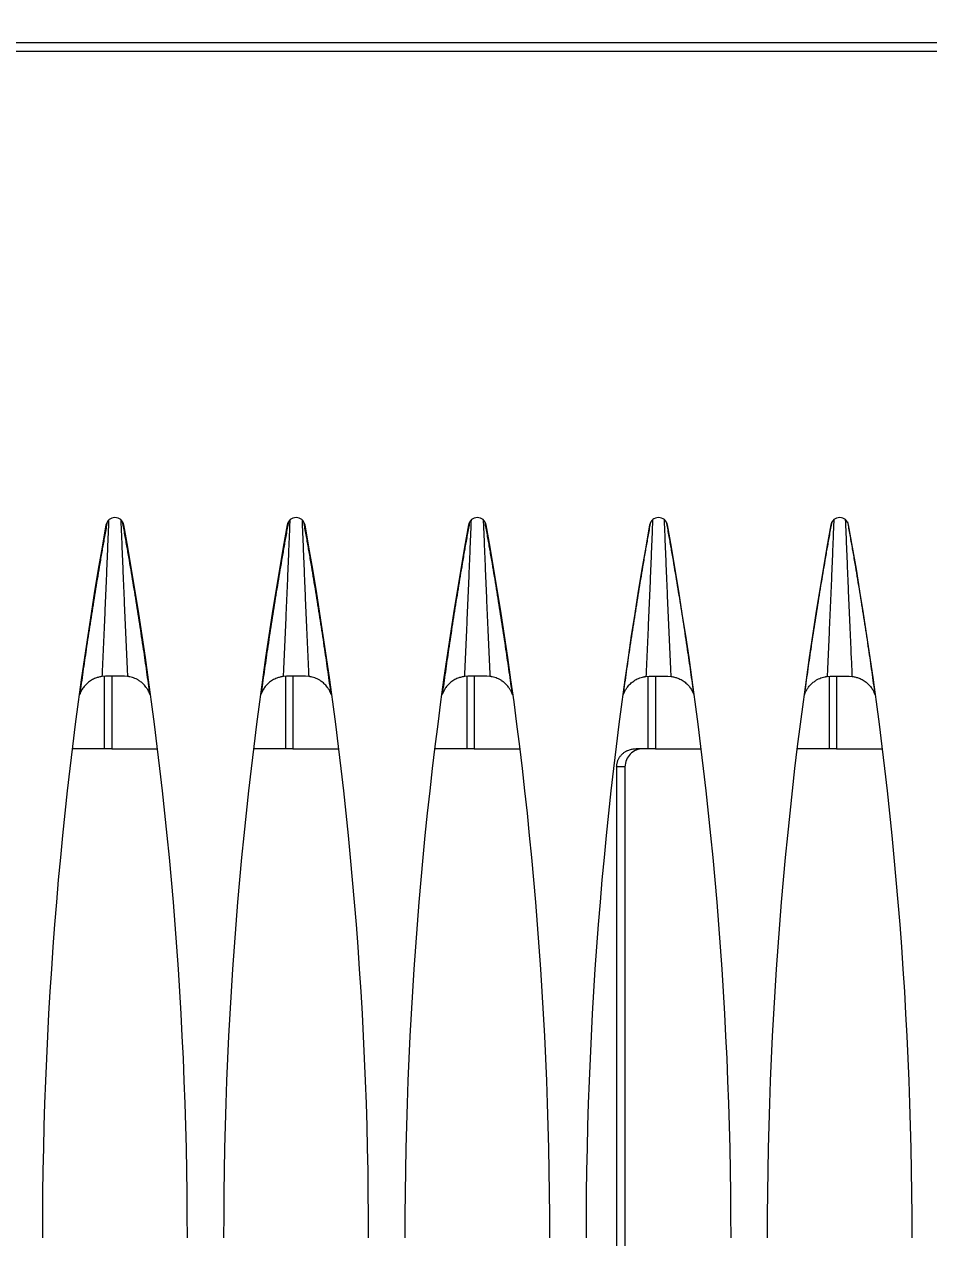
# Model space of a CAD drawing. Header units: metres. Extents: x -101133.8 to -101066.7, y -24899.3 to -24824.7.
# Drawn here: x -101108.3333 to -101108.2834, y -24833.4505 to -24833.3835 of the extents above; entities that cross this region are included whole.
import ezdxf

# ---------------------------------------------------------------- set-up
doc = ezdxf.new("R2010")
doc.units = ezdxf.units.M
doc.header["$LTSCALE"] = 0.2
doc.header["$PDSIZE"] = -5
for name, color, linetype in [('CMT-COTATION DIVERS', 1, 'Continuous'), ('CMT-CVC-MATERIEL', 30, 'Continuous'), ('CMT-PLB-EV-SOUS DALLAGE', 1, 'Continuous')]:
    doc.layers.add(name, color=color, linetype=linetype)
doc.styles.add('Arial', font='arial.ttf')
doc.styles.get("Standard").update_dxf_attribs({"font": 'arial.ttf'})
doc.dimstyles.get("Standard").update_dxf_attribs({"dimtxt": 0.18, "dimasz": 0.18, "dimexe": 0.18, "dimexo": 0.0625, "dimgap": 0.09, "dimtad": 0, "dimtih": 1, "dimtoh": 1, "dimdec": 4, "dimzin": 0, "dimdsep": 46, "dimtxsty": 'Standard', "dimcen": 0.09, "dimadec": 0, "dimazin": 0, "dimtfac": 1, "dimtdec": 4, "dimtofl": 0, "dimtmove": 0, "dimatfit": 3, "dimfxl": 1, "dimtolj": 1, "dimtzin": 0, "dimarcsym": 0})

# ---------------------------------------------------------------- blocks, each defined once
blk = doc.blocks.new('Cassette 600x600')
at = {"linetype": 'Continuous', "lineweight": 13}
for p, q in [((-20483.73, 72.805), (-20483.73, 443.205)), ((-20483.23, 443.205), (-20483.23, 72.805)), ((-20449.23, 274.73), (-20449.23, 274.764)), ((-20444.73, 272.832), (-20444.73, 275.361)), ((-20455.73, 273.702), (-20455.73, 273.736)), ((-20448.73, 273.527), (-20448.72, 273.7)), ((-20448.73, 272.832), (-20444.73, 272.832)), ((-20444.73, 272.832), (-20444.73, 272.421)), ((-20455.73, 272.274), (-20455.73, 272.308)), ((-20448.72, 272.31), (-20448.73, 272.483)), ((-20448.726, 272.421), (-20444.73, 272.421)), ((-20444.73, 272.421), (-20444.73, 270.649)), ((-20449.23, 271.246), (-20449.23, 271.28)), ((-20444.73, 262.832), (-20444.73, 265.361)), ((-20449.23, 264.73), (-20449.23, 264.764)), ((-20455.73, 263.702), (-20455.73, 263.736)), ((-20448.73, 263.527), (-20448.72, 263.7)), ((-20448.73, 262.832), (-20444.73, 262.832)), ((-20444.73, 262.832), (-20444.73, 262.421)), ((-20455.73, 262.274), (-20455.73, 262.308)), ((-20448.72, 262.31), (-20448.73, 262.483)), ((-20448.726, 262.421), (-20444.73, 262.421)), ((-20444.73, 262.421), (-20444.73, 261.768)), ((-20449.23, 261.246), (-20449.23, 261.28)), ((-20443.73, 261.155), (-20443.73, 260.695)), ((-20443.73, 261.155), (-20340.23, 261.155)), ((-20443.73, 260.695), (-20340.23, 260.695)), ((-20444.73, 252.832), (-20444.73, 255.361)), ((-20449.23, 254.73), (-20449.23, 254.764)), ((-20455.73, 253.702), (-20455.73, 253.736)), ((-20448.72, 253.7), (-20448.73, 253.527)), ((-20448.73, 252.832), (-20444.73, 252.832)), ((-20444.73, 252.832), (-20444.73, 252.421)), ((-20455.73, 252.274), (-20455.73, 252.308)), ((-20448.73, 252.483), (-20448.72, 252.31)), ((-20448.726, 252.421), (-20444.73, 252.421)), ((-20444.73, 252.421), (-20444.73, 250.649)), ((-20449.23, 251.246), (-20449.23, 251.28)), ((-20444.73, 242.832), (-20444.73, 245.361)), ((-20449.23, 244.73), (-20449.23, 244.764)), ((-20455.73, 243.702), (-20455.73, 243.736)), ((-20448.72, 243.7), (-20448.73, 243.527)), ((-20448.73, 242.832), (-20444.73, 242.832)), ((-20444.73, 242.832), (-20444.73, 242.421)), ((-20455.73, 242.274), (-20455.73, 242.308)), ((-20448.73, 242.483), (-20448.72, 242.31)), ((-20448.726, 242.421), (-20444.73, 242.421)), ((-20444.73, 242.421), (-20444.73, 240.649)), ((-20449.23, 241.246), (-20449.23, 241.28)), ((-20444.73, 232.832), (-20444.73, 235.361)), ((-20449.23, 234.73), (-20449.23, 234.764)), ((-20455.73, 233.702), (-20455.73, 233.736)), ((-20448.72, 233.7), (-20448.73, 233.527)), ((-20448.73, 232.832), (-20444.73, 232.832)), ((-20444.73, 232.832), (-20444.73, 232.421)), ((-20455.73, 232.274), (-20455.73, 232.308)), ((-20448.73, 232.483), (-20448.72, 232.31)), ((-20448.726, 232.421), (-20444.73, 232.421)), ((-20444.73, 232.421), (-20444.73, 230.649)), ((-20449.23, 231.246), (-20449.23, 231.28))]:
    blk.add_line(p, q, dxfattribs=at)
for centre, radius, start, end in [((-20417.73, 54.505), 222.5, 90, 100.18749), ((-20456.995, 273.005), 0.5, 100.18749, 259.81251), ((-20417.73, 491.505), 222.5, 259.81251, 270), ((-20417.73, 44.505), 222.5, 90, 100.18749), ((-20456.995, 263.005), 0.5, 100.18749, 259.81251), ((-20417.73, 481.505), 222.5, 259.81251, 270), ((-20417.73, 34.505), 222.5, 90, 100.18749), ((-20456.995, 253.005), 0.5, 100.18749, 259.81251), ((-20417.73, 471.505), 222.5, 259.81251, 270), ((-20417.73, 24.505), 222.5, 90, 100.18749), ((-20456.995, 243.005), 0.5, 100.18749, 259.81251), ((-20417.73, 461.505), 222.5, 259.81251, 270), ((-20417.73, 14.505), 222.5, 90, 100.18749), ((-20456.995, 233.005), 0.5, 100.18749, 259.81251), ((-20417.73, 451.505), 222.5, 259.81251, 270)]:
    blk.add_arc(centre, radius, start, end, dxfattribs=at)
blk.add_ellipse((-20443.73, 262.159), major_axis=(0, 1.004), ratio=0.996195, start_param=1.570796, end_param=3.141593, dxfattribs=at)
for points, knots in [([(-20457.255, 273.432), (-20457.136, 273.453), (-20457.018, 273.475), (-20456.9, 273.496), (-20456.782, 273.517), (-20456.664, 273.538), (-20456.544, 273.559), (-20456.424, 273.581), (-20456.3, 273.602), (-20456.188, 273.622), (-20456.077, 273.642), (-20455.977, 273.66), (-20455.833, 273.685), (-20455.644, 273.718), (-20455.378, 273.764), (-20455.133, 273.806), (-20454.889, 273.848), (-20454.664, 273.886), (-20454.434, 273.924), (-20454.204, 273.963), (-20453.968, 274.002), (-20453.734, 274.04), (-20453.5, 274.079), (-20453.267, 274.117), (-20453.034, 274.154), (-20452.8, 274.192), (-20452.567, 274.229), (-20452.333, 274.266), (-20452.099, 274.303), (-20451.865, 274.34), (-20451.632, 274.376), (-20451.399, 274.412), (-20451.168, 274.447), (-20450.931, 274.483), (-20450.694, 274.519), (-20450.451, 274.555), (-20450.229, 274.588), (-20450.008, 274.621), (-20449.808, 274.65), (-20449.602, 274.679), (-20449.396, 274.709), (-20449.185, 274.739), (-20448.975, 274.769), (-20448.764, 274.799), (-20448.556, 274.828), (-20448.347, 274.857), (-20448.138, 274.887), (-20447.929, 274.916), (-20447.719, 274.945)], [0, 0, 0, 0, 1, 1, 1, 2, 2, 2, 3, 3, 3, 4, 4, 4, 5, 5, 5, 6, 6, 6, 7, 7, 7, 8, 8, 8, 9, 9, 9, 10, 10, 10, 11, 11, 11, 12, 12, 12, 13, 13, 13, 14, 14, 14, 15, 15, 15, 16, 16, 16, 16]), ([(-20448.72, 273.7), (-20448.714, 273.731), (-20448.708, 273.762), (-20448.702, 273.793), (-20448.696, 273.824), (-20448.689, 273.855), (-20448.682, 273.886), (-20448.675, 273.918), (-20448.666, 273.949), (-20448.658, 273.979), (-20448.649, 274.009), (-20448.641, 274.037), (-20448.628, 274.071), (-20448.615, 274.106), (-20448.597, 274.148), (-20448.578, 274.187), (-20448.559, 274.227), (-20448.538, 274.265), (-20448.516, 274.302), (-20448.493, 274.338), (-20448.469, 274.375), (-20448.441, 274.413), (-20448.413, 274.45), (-20448.381, 274.49), (-20448.354, 274.52), (-20448.327, 274.551), (-20448.306, 274.574), (-20448.282, 274.598), (-20448.257, 274.622), (-20448.23, 274.648), (-20448.202, 274.671), (-20448.175, 274.695), (-20448.147, 274.717), (-20448.116, 274.74), (-20448.084, 274.762), (-20448.049, 274.785), (-20448.021, 274.802), (-20447.993, 274.819), (-20447.972, 274.829), (-20447.949, 274.841), (-20447.926, 274.853), (-20447.9, 274.866), (-20447.874, 274.878), (-20447.849, 274.889), (-20447.823, 274.901), (-20447.797, 274.912), (-20447.772, 274.923), (-20447.745, 274.934), (-20447.719, 274.945)], [0, 0, 0, 0, 1, 1, 1, 2, 2, 2, 3, 3, 3, 4, 4, 4, 5, 5, 5, 6, 6, 6, 7, 7, 7, 8, 8, 8, 9, 9, 9, 10, 10, 10, 11, 11, 11, 12, 12, 12, 13, 13, 13, 14, 14, 14, 15, 15, 15, 16, 16, 16, 16]), ([(-20448.72, 273.7), (-20449.081, 273.684), (-20449.442, 273.668), (-20449.803, 273.651), (-20450.164, 273.635), (-20450.525, 273.619), (-20450.885, 273.603), (-20451.246, 273.587), (-20451.607, 273.571), (-20451.968, 273.556), (-20452.329, 273.54), (-20452.69, 273.524), (-20453.05, 273.509), (-20453.411, 273.494), (-20453.771, 273.479), (-20454.132, 273.464), (-20454.492, 273.449), (-20454.852, 273.434), (-20455.212, 273.419), (-20455.573, 273.404), (-20455.933, 273.39), (-20456.293, 273.375), (-20456.653, 273.36), (-20457.014, 273.346), (-20457.374, 273.331)], [0, 0, 0, 0, 1, 1, 1, 2, 2, 2, 3, 3, 3, 4, 4, 4, 5, 5, 5, 6, 6, 6, 7, 7, 7, 8, 8, 8, 8]), ([(-20448.73, 272.483), (-20448.73, 272.503), (-20448.73, 272.524), (-20448.73, 272.544), (-20448.73, 272.565), (-20448.73, 272.585), (-20448.73, 272.606), (-20448.73, 272.627), (-20448.73, 272.648), (-20448.73, 272.669), (-20448.73, 272.69), (-20448.73, 272.711), (-20448.73, 272.733), (-20448.73, 272.755), (-20448.73, 272.777), (-20448.73, 272.799), (-20448.73, 272.822), (-20448.73, 272.844), (-20448.73, 272.867), (-20448.73, 272.89), (-20448.73, 272.912), (-20448.73, 272.935), (-20448.73, 272.958), (-20448.73, 272.981), (-20448.73, 273.004), (-20448.73, 273.028), (-20448.73, 273.051), (-20448.73, 273.074), (-20448.73, 273.097), (-20448.73, 273.119), (-20448.73, 273.142), (-20448.73, 273.165), (-20448.73, 273.188), (-20448.73, 273.21), (-20448.73, 273.232), (-20448.73, 273.254), (-20448.73, 273.276), (-20448.73, 273.298), (-20448.73, 273.319), (-20448.73, 273.341), (-20448.73, 273.362), (-20448.73, 273.383), (-20448.73, 273.404), (-20448.73, 273.425), (-20448.73, 273.445), (-20448.73, 273.466), (-20448.73, 273.486), (-20448.73, 273.507), (-20448.73, 273.527)], [0, 0, 0, 0, 1, 1, 1, 2, 2, 2, 3, 3, 3, 4, 4, 4, 5, 5, 5, 6, 6, 6, 7, 7, 7, 8, 8, 8, 9, 9, 9, 10, 10, 10, 11, 11, 11, 12, 12, 12, 13, 13, 13, 14, 14, 14, 15, 15, 15, 16, 16, 16, 16]), ([(-20457.374, 272.679), (-20457.014, 272.664), (-20456.653, 272.65), (-20456.293, 272.635), (-20455.933, 272.621), (-20455.573, 272.606), (-20455.212, 272.591), (-20454.852, 272.576), (-20454.492, 272.562), (-20454.132, 272.547), (-20453.771, 272.532), (-20453.411, 272.517), (-20453.05, 272.501), (-20452.69, 272.486), (-20452.329, 272.47), (-20451.968, 272.454), (-20451.607, 272.439), (-20451.246, 272.423), (-20450.885, 272.407), (-20450.525, 272.391), (-20450.164, 272.375), (-20449.803, 272.359), (-20449.442, 272.343), (-20449.081, 272.327), (-20448.72, 272.31)], [0, 0, 0, 0, 1, 1, 1, 2, 2, 2, 3, 3, 3, 4, 4, 4, 5, 5, 5, 6, 6, 6, 7, 7, 7, 8, 8, 8, 8]), ([(-20447.719, 271.065), (-20447.929, 271.094), (-20448.138, 271.124), (-20448.347, 271.153), (-20448.556, 271.182), (-20448.764, 271.212), (-20448.975, 271.241), (-20449.185, 271.271), (-20449.396, 271.301), (-20449.602, 271.331), (-20449.808, 271.361), (-20450.008, 271.39), (-20450.229, 271.422), (-20450.451, 271.455), (-20450.694, 271.491), (-20450.931, 271.527), (-20451.168, 271.563), (-20451.399, 271.598), (-20451.632, 271.634), (-20451.865, 271.67), (-20452.099, 271.707), (-20452.333, 271.744), (-20452.567, 271.781), (-20452.8, 271.818), (-20453.034, 271.856), (-20453.267, 271.894), (-20453.5, 271.931), (-20453.734, 271.97), (-20453.968, 272.008), (-20454.204, 272.048), (-20454.434, 272.086), (-20454.664, 272.125), (-20454.888, 272.163), (-20455.133, 272.204), (-20455.378, 272.246), (-20455.644, 272.292), (-20455.833, 272.325), (-20455.977, 272.351), (-20456.077, 272.368), (-20456.188, 272.388), (-20456.3, 272.408), (-20456.424, 272.43), (-20456.544, 272.451), (-20456.664, 272.473), (-20456.782, 272.493), (-20456.9, 272.515), (-20457.018, 272.536), (-20457.136, 272.557), (-20457.255, 272.578)], [0, 0, 0, 0, 1, 1, 1, 2, 2, 2, 3, 3, 3, 4, 4, 4, 5, 5, 5, 6, 6, 6, 7, 7, 7, 8, 8, 8, 9, 9, 9, 10, 10, 10, 11, 11, 11, 12, 12, 12, 13, 13, 13, 14, 14, 14, 15, 15, 15, 16, 16, 16, 16]), ([(-20447.719, 271.065), (-20447.727, 271.068), (-20447.735, 271.071), (-20447.743, 271.074), (-20447.751, 271.077), (-20447.759, 271.08), (-20447.767, 271.083), (-20447.775, 271.086), (-20447.783, 271.089), (-20447.79, 271.092), (-20447.798, 271.095), (-20447.805, 271.097), (-20447.814, 271.101), (-20447.836, 271.111), (-20447.871, 271.126), (-20447.901, 271.141), (-20447.932, 271.156), (-20447.958, 271.17), (-20447.984, 271.186), (-20448.011, 271.202), (-20448.039, 271.219), (-20448.063, 271.235), (-20448.088, 271.251), (-20448.109, 271.266), (-20448.137, 271.288), (-20448.166, 271.311), (-20448.202, 271.34), (-20448.233, 271.368), (-20448.265, 271.397), (-20448.293, 271.424), (-20448.32, 271.453), (-20448.348, 271.483), (-20448.375, 271.514), (-20448.398, 271.543), (-20448.422, 271.571), (-20448.442, 271.598), (-20448.467, 271.635), (-20448.493, 271.672), (-20448.523, 271.72), (-20448.548, 271.767), (-20448.574, 271.813), (-20448.595, 271.857), (-20448.614, 271.902), (-20448.633, 271.946), (-20448.649, 271.99), (-20448.664, 272.039), (-20448.678, 272.088), (-20448.691, 272.142), (-20448.698, 272.178), (-20448.701, 272.19), (-20448.703, 272.2), (-20448.705, 272.211), (-20448.706, 272.221), (-20448.708, 272.233), (-20448.71, 272.244), (-20448.712, 272.255), (-20448.713, 272.266), (-20448.715, 272.277), (-20448.717, 272.288), (-20448.718, 272.299), (-20448.72, 272.31)], [0, 0, 0, 0, 1, 1, 1, 2, 2, 2, 3, 3, 3, 4, 4, 4, 5, 5, 5, 6, 6, 6, 7, 7, 7, 8, 8, 8, 9, 9, 9, 10, 10, 10, 11, 11, 11, 12, 12, 12, 13, 13, 13, 14, 14, 14, 15, 15, 15, 16, 16, 16, 17, 17, 17, 18, 18, 18, 19, 19, 19, 20, 20, 20, 20]), ([(-20457.255, 263.432), (-20457.136, 263.453), (-20457.018, 263.475), (-20456.9, 263.496), (-20456.782, 263.517), (-20456.664, 263.538), (-20456.544, 263.559), (-20456.424, 263.581), (-20456.3, 263.602), (-20456.188, 263.622), (-20456.077, 263.642), (-20455.977, 263.66), (-20455.833, 263.685), (-20455.644, 263.718), (-20455.378, 263.764), (-20455.133, 263.806), (-20454.889, 263.848), (-20454.664, 263.886), (-20454.434, 263.924), (-20454.204, 263.963), (-20453.968, 264.002), (-20453.734, 264.04), (-20453.5, 264.079), (-20453.267, 264.117), (-20453.034, 264.154), (-20452.8, 264.192), (-20452.567, 264.229), (-20452.333, 264.266), (-20452.099, 264.303), (-20451.865, 264.34), (-20451.632, 264.376), (-20451.399, 264.412), (-20451.168, 264.447), (-20450.931, 264.483), (-20450.694, 264.519), (-20450.451, 264.555), (-20450.229, 264.588), (-20450.008, 264.621), (-20449.808, 264.65), (-20449.602, 264.679), (-20449.396, 264.709), (-20449.185, 264.739), (-20448.975, 264.769), (-20448.764, 264.799), (-20448.556, 264.828), (-20448.347, 264.857), (-20448.138, 264.887), (-20447.929, 264.916), (-20447.719, 264.945)], [0, 0, 0, 0, 1, 1, 1, 2, 2, 2, 3, 3, 3, 4, 4, 4, 5, 5, 5, 6, 6, 6, 7, 7, 7, 8, 8, 8, 9, 9, 9, 10, 10, 10, 11, 11, 11, 12, 12, 12, 13, 13, 13, 14, 14, 14, 15, 15, 15, 16, 16, 16, 16]), ([(-20448.72, 263.7), (-20448.714, 263.731), (-20448.708, 263.762), (-20448.702, 263.793), (-20448.696, 263.824), (-20448.689, 263.855), (-20448.682, 263.886), (-20448.675, 263.918), (-20448.666, 263.949), (-20448.658, 263.979), (-20448.649, 264.009), (-20448.641, 264.037), (-20448.628, 264.071), (-20448.615, 264.106), (-20448.597, 264.148), (-20448.578, 264.187), (-20448.559, 264.227), (-20448.538, 264.265), (-20448.516, 264.302), (-20448.493, 264.338), (-20448.469, 264.375), (-20448.441, 264.413), (-20448.413, 264.45), (-20448.381, 264.49), (-20448.354, 264.52), (-20448.327, 264.551), (-20448.306, 264.574), (-20448.282, 264.598), (-20448.257, 264.622), (-20448.23, 264.648), (-20448.202, 264.671), (-20448.175, 264.695), (-20448.147, 264.717), (-20448.116, 264.74), (-20448.084, 264.762), (-20448.049, 264.785), (-20448.021, 264.802), (-20447.993, 264.819), (-20447.972, 264.829), (-20447.949, 264.841), (-20447.926, 264.853), (-20447.9, 264.866), (-20447.874, 264.878), (-20447.849, 264.889), (-20447.823, 264.901), (-20447.797, 264.912), (-20447.772, 264.923), (-20447.745, 264.934), (-20447.719, 264.945)], [0, 0, 0, 0, 1, 1, 1, 2, 2, 2, 3, 3, 3, 4, 4, 4, 5, 5, 5, 6, 6, 6, 7, 7, 7, 8, 8, 8, 9, 9, 9, 10, 10, 10, 11, 11, 11, 12, 12, 12, 13, 13, 13, 14, 14, 14, 15, 15, 15, 16, 16, 16, 16]), ([(-20448.72, 263.7), (-20449.081, 263.684), (-20449.442, 263.668), (-20449.803, 263.651), (-20450.164, 263.635), (-20450.525, 263.619), (-20450.885, 263.603), (-20451.246, 263.587), (-20451.607, 263.571), (-20451.968, 263.556), (-20452.329, 263.54), (-20452.69, 263.524), (-20453.05, 263.509), (-20453.411, 263.494), (-20453.771, 263.479), (-20454.132, 263.464), (-20454.492, 263.449), (-20454.852, 263.434), (-20455.212, 263.419), (-20455.573, 263.404), (-20455.933, 263.39), (-20456.293, 263.375), (-20456.653, 263.36), (-20457.014, 263.346), (-20457.374, 263.331)], [0, 0, 0, 0, 1, 1, 1, 2, 2, 2, 3, 3, 3, 4, 4, 4, 5, 5, 5, 6, 6, 6, 7, 7, 7, 8, 8, 8, 8]), ([(-20448.73, 262.483), (-20448.73, 262.503), (-20448.73, 262.524), (-20448.73, 262.544), (-20448.73, 262.565), (-20448.73, 262.585), (-20448.73, 262.606), (-20448.73, 262.627), (-20448.73, 262.648), (-20448.73, 262.669), (-20448.73, 262.69), (-20448.73, 262.711), (-20448.73, 262.733), (-20448.73, 262.755), (-20448.73, 262.777), (-20448.73, 262.799), (-20448.73, 262.822), (-20448.73, 262.844), (-20448.73, 262.867), (-20448.73, 262.89), (-20448.73, 262.912), (-20448.73, 262.935), (-20448.73, 262.958), (-20448.73, 262.981), (-20448.73, 263.004), (-20448.73, 263.028), (-20448.73, 263.051), (-20448.73, 263.074), (-20448.73, 263.097), (-20448.73, 263.119), (-20448.73, 263.142), (-20448.73, 263.165), (-20448.73, 263.188), (-20448.73, 263.21), (-20448.73, 263.232), (-20448.73, 263.254), (-20448.73, 263.276), (-20448.73, 263.298), (-20448.73, 263.319), (-20448.73, 263.341), (-20448.73, 263.362), (-20448.73, 263.383), (-20448.73, 263.404), (-20448.73, 263.425), (-20448.73, 263.445), (-20448.73, 263.466), (-20448.73, 263.486), (-20448.73, 263.507), (-20448.73, 263.527)], [0, 0, 0, 0, 1, 1, 1, 2, 2, 2, 3, 3, 3, 4, 4, 4, 5, 5, 5, 6, 6, 6, 7, 7, 7, 8, 8, 8, 9, 9, 9, 10, 10, 10, 11, 11, 11, 12, 12, 12, 13, 13, 13, 14, 14, 14, 15, 15, 15, 16, 16, 16, 16]), ([(-20457.374, 262.679), (-20457.014, 262.664), (-20456.653, 262.65), (-20456.293, 262.635), (-20455.933, 262.621), (-20455.573, 262.606), (-20455.212, 262.591), (-20454.852, 262.576), (-20454.492, 262.562), (-20454.132, 262.547), (-20453.771, 262.532), (-20453.411, 262.517), (-20453.05, 262.501), (-20452.69, 262.486), (-20452.329, 262.47), (-20451.968, 262.454), (-20451.607, 262.439), (-20451.246, 262.423), (-20450.885, 262.407), (-20450.525, 262.391), (-20450.164, 262.375), (-20449.803, 262.359), (-20449.442, 262.343), (-20449.081, 262.327), (-20448.72, 262.31)], [0, 0, 0, 0, 1, 1, 1, 2, 2, 2, 3, 3, 3, 4, 4, 4, 5, 5, 5, 6, 6, 6, 7, 7, 7, 8, 8, 8, 8]), ([(-20447.719, 261.065), (-20447.929, 261.094), (-20448.138, 261.124), (-20448.347, 261.153), (-20448.556, 261.182), (-20448.764, 261.212), (-20448.975, 261.241), (-20449.185, 261.271), (-20449.396, 261.301), (-20449.602, 261.331), (-20449.808, 261.361), (-20450.008, 261.39), (-20450.229, 261.422), (-20450.451, 261.455), (-20450.694, 261.491), (-20450.931, 261.527), (-20451.168, 261.563), (-20451.399, 261.598), (-20451.632, 261.634), (-20451.865, 261.67), (-20452.099, 261.707), (-20452.333, 261.744), (-20452.567, 261.781), (-20452.8, 261.818), (-20453.034, 261.856), (-20453.267, 261.894), (-20453.5, 261.931), (-20453.734, 261.97), (-20453.968, 262.008), (-20454.204, 262.048), (-20454.434, 262.086), (-20454.664, 262.125), (-20454.888, 262.163), (-20455.133, 262.204), (-20455.378, 262.246), (-20455.644, 262.292), (-20455.833, 262.325), (-20455.977, 262.351), (-20456.077, 262.368), (-20456.188, 262.388), (-20456.3, 262.408), (-20456.424, 262.43), (-20456.544, 262.451), (-20456.664, 262.473), (-20456.782, 262.493), (-20456.9, 262.515), (-20457.018, 262.536), (-20457.136, 262.557), (-20457.255, 262.578)], [0, 0, 0, 0, 1, 1, 1, 2, 2, 2, 3, 3, 3, 4, 4, 4, 5, 5, 5, 6, 6, 6, 7, 7, 7, 8, 8, 8, 9, 9, 9, 10, 10, 10, 11, 11, 11, 12, 12, 12, 13, 13, 13, 14, 14, 14, 15, 15, 15, 16, 16, 16, 16]), ([(-20447.719, 261.065), (-20447.727, 261.068), (-20447.735, 261.071), (-20447.743, 261.074), (-20447.751, 261.077), (-20447.759, 261.08), (-20447.767, 261.083), (-20447.775, 261.086), (-20447.783, 261.089), (-20447.79, 261.092), (-20447.798, 261.095), (-20447.805, 261.097), (-20447.814, 261.101), (-20447.836, 261.111), (-20447.871, 261.126), (-20447.901, 261.141), (-20447.932, 261.156), (-20447.958, 261.17), (-20447.984, 261.186), (-20448.011, 261.202), (-20448.039, 261.219), (-20448.063, 261.235), (-20448.088, 261.251), (-20448.109, 261.266), (-20448.137, 261.288), (-20448.166, 261.311), (-20448.202, 261.34), (-20448.233, 261.368), (-20448.265, 261.397), (-20448.293, 261.424), (-20448.32, 261.453), (-20448.348, 261.483), (-20448.375, 261.514), (-20448.398, 261.543), (-20448.422, 261.571), (-20448.442, 261.598), (-20448.467, 261.635), (-20448.493, 261.672), (-20448.523, 261.72), (-20448.548, 261.767), (-20448.574, 261.813), (-20448.595, 261.857), (-20448.614, 261.902), (-20448.633, 261.946), (-20448.649, 261.99), (-20448.664, 262.039), (-20448.678, 262.088), (-20448.691, 262.142), (-20448.698, 262.178), (-20448.701, 262.19), (-20448.703, 262.2), (-20448.705, 262.211), (-20448.706, 262.221), (-20448.708, 262.233), (-20448.71, 262.244), (-20448.712, 262.255), (-20448.713, 262.266), (-20448.715, 262.277), (-20448.717, 262.288), (-20448.718, 262.299), (-20448.72, 262.31)], [0, 0, 0, 0, 1, 1, 1, 2, 2, 2, 3, 3, 3, 4, 4, 4, 5, 5, 5, 6, 6, 6, 7, 7, 7, 8, 8, 8, 9, 9, 9, 10, 10, 10, 11, 11, 11, 12, 12, 12, 13, 13, 13, 14, 14, 14, 15, 15, 15, 16, 16, 16, 17, 17, 17, 18, 18, 18, 19, 19, 19, 20, 20, 20, 20]), ([(-20443.73, 260.695), (-20443.755, 260.698), (-20443.78, 260.7), (-20443.805, 260.703), (-20443.83, 260.705), (-20443.855, 260.708), (-20443.88, 260.712), (-20443.905, 260.715), (-20443.929, 260.719), (-20443.953, 260.724), (-20443.978, 260.729), (-20444.002, 260.735), (-20444.025, 260.742), (-20444.049, 260.749), (-20444.072, 260.757), (-20444.095, 260.767), (-20444.118, 260.776), (-20444.14, 260.786), (-20444.162, 260.797), (-20444.184, 260.808), (-20444.206, 260.82), (-20444.226, 260.833), (-20444.247, 260.846), (-20444.267, 260.859), (-20444.287, 260.873), (-20444.307, 260.887), (-20444.327, 260.902), (-20444.345, 260.918), (-20444.364, 260.933), (-20444.382, 260.949), (-20444.399, 260.966), (-20444.417, 260.982), (-20444.433, 260.999), (-20444.449, 261.016), (-20444.465, 261.033), (-20444.479, 261.05), (-20444.494, 261.069), (-20444.509, 261.088), (-20444.524, 261.108), (-20444.538, 261.129), (-20444.552, 261.149), (-20444.565, 261.169), (-20444.577, 261.19), (-20444.589, 261.211), (-20444.601, 261.233), (-20444.611, 261.252), (-20444.621, 261.272), (-20444.629, 261.289), (-20444.64, 261.315), (-20444.651, 261.342), (-20444.665, 261.378), (-20444.676, 261.411), (-20444.686, 261.444), (-20444.694, 261.475), (-20444.701, 261.505), (-20444.708, 261.535), (-20444.714, 261.565), (-20444.718, 261.597), (-20444.723, 261.629), (-20444.726, 261.663), (-20444.727, 261.685), (-20444.728, 261.693), (-20444.728, 261.699), (-20444.728, 261.706), (-20444.728, 261.713), (-20444.729, 261.72), (-20444.729, 261.727), (-20444.729, 261.734), (-20444.729, 261.741), (-20444.729, 261.747), (-20444.73, 261.754), (-20444.73, 261.761), (-20444.73, 261.768)], [0, 0, 0, 0, 1, 1, 1, 2, 2, 2, 3, 3, 3, 4, 4, 4, 5, 5, 5, 6, 6, 6, 7, 7, 7, 8, 8, 8, 9, 9, 9, 10, 10, 10, 11, 11, 11, 12, 12, 12, 13, 13, 13, 14, 14, 14, 15, 15, 15, 16, 16, 16, 17, 17, 17, 18, 18, 18, 19, 19, 19, 20, 20, 20, 21, 21, 21, 22, 22, 22, 23, 23, 23, 24, 24, 24, 24]), ([(-20447.719, 254.945), (-20447.929, 254.916), (-20448.138, 254.887), (-20448.347, 254.857), (-20448.556, 254.828), (-20448.764, 254.799), (-20448.975, 254.769), (-20449.185, 254.739), (-20449.396, 254.709), (-20449.602, 254.679), (-20449.808, 254.65), (-20450.008, 254.621), (-20450.229, 254.588), (-20450.451, 254.555), (-20450.694, 254.519), (-20450.931, 254.483), (-20451.168, 254.447), (-20451.399, 254.412), (-20451.632, 254.376), (-20451.865, 254.34), (-20452.099, 254.303), (-20452.333, 254.266), (-20452.567, 254.229), (-20452.8, 254.192), (-20453.034, 254.154), (-20453.267, 254.117), (-20453.5, 254.079), (-20453.734, 254.04), (-20453.968, 254.002), (-20454.204, 253.963), (-20454.434, 253.924), (-20454.664, 253.886), (-20454.888, 253.848), (-20455.133, 253.806), (-20455.378, 253.764), (-20455.644, 253.718), (-20455.833, 253.685), (-20455.977, 253.66), (-20456.077, 253.642), (-20456.188, 253.622), (-20456.3, 253.602), (-20456.424, 253.581), (-20456.544, 253.559), (-20456.664, 253.538), (-20456.782, 253.517), (-20456.9, 253.496), (-20457.018, 253.475), (-20457.136, 253.453), (-20457.255, 253.432)], [0, 0, 0, 0, 1, 1, 1, 2, 2, 2, 3, 3, 3, 4, 4, 4, 5, 5, 5, 6, 6, 6, 7, 7, 7, 8, 8, 8, 9, 9, 9, 10, 10, 10, 11, 11, 11, 12, 12, 12, 13, 13, 13, 14, 14, 14, 15, 15, 15, 16, 16, 16, 16]), ([(-20447.719, 254.945), (-20447.727, 254.942), (-20447.735, 254.939), (-20447.743, 254.936), (-20447.751, 254.934), (-20447.759, 254.931), (-20447.767, 254.928), (-20447.775, 254.925), (-20447.783, 254.921), (-20447.79, 254.918), (-20447.798, 254.916), (-20447.805, 254.913), (-20447.814, 254.909), (-20447.836, 254.9), (-20447.871, 254.884), (-20447.901, 254.869), (-20447.932, 254.854), (-20447.958, 254.84), (-20447.984, 254.824), (-20448.011, 254.808), (-20448.039, 254.791), (-20448.063, 254.775), (-20448.088, 254.759), (-20448.109, 254.744), (-20448.137, 254.722), (-20448.166, 254.7), (-20448.202, 254.67), (-20448.233, 254.642), (-20448.265, 254.614), (-20448.293, 254.586), (-20448.32, 254.557), (-20448.348, 254.528), (-20448.375, 254.497), (-20448.398, 254.468), (-20448.422, 254.439), (-20448.442, 254.412), (-20448.467, 254.375), (-20448.493, 254.338), (-20448.523, 254.29), (-20448.548, 254.244), (-20448.574, 254.197), (-20448.595, 254.153), (-20448.614, 254.109), (-20448.633, 254.064), (-20448.649, 254.02), (-20448.664, 253.971), (-20448.678, 253.922), (-20448.691, 253.868), (-20448.698, 253.833), (-20448.701, 253.82), (-20448.703, 253.81), (-20448.705, 253.799), (-20448.706, 253.789), (-20448.708, 253.777), (-20448.71, 253.766), (-20448.712, 253.755), (-20448.713, 253.744), (-20448.715, 253.733), (-20448.717, 253.722), (-20448.718, 253.711), (-20448.72, 253.7)], [0, 0, 0, 0, 1, 1, 1, 2, 2, 2, 3, 3, 3, 4, 4, 4, 5, 5, 5, 6, 6, 6, 7, 7, 7, 8, 8, 8, 9, 9, 9, 10, 10, 10, 11, 11, 11, 12, 12, 12, 13, 13, 13, 14, 14, 14, 15, 15, 15, 16, 16, 16, 17, 17, 17, 18, 18, 18, 19, 19, 19, 20, 20, 20, 20]), ([(-20457.374, 253.331), (-20457.014, 253.346), (-20456.653, 253.36), (-20456.293, 253.375), (-20455.933, 253.39), (-20455.573, 253.404), (-20455.212, 253.419), (-20454.852, 253.434), (-20454.492, 253.449), (-20454.132, 253.464), (-20453.771, 253.479), (-20453.411, 253.494), (-20453.05, 253.509), (-20452.69, 253.524), (-20452.329, 253.54), (-20451.968, 253.556), (-20451.607, 253.571), (-20451.246, 253.587), (-20450.885, 253.603), (-20450.525, 253.619), (-20450.164, 253.635), (-20449.803, 253.651), (-20449.442, 253.668), (-20449.081, 253.684), (-20448.72, 253.7)], [0, 0, 0, 0, 1, 1, 1, 2, 2, 2, 3, 3, 3, 4, 4, 4, 5, 5, 5, 6, 6, 6, 7, 7, 7, 8, 8, 8, 8]), ([(-20448.73, 253.527), (-20448.73, 253.507), (-20448.73, 253.487), (-20448.73, 253.466), (-20448.73, 253.446), (-20448.73, 253.425), (-20448.73, 253.404), (-20448.73, 253.383), (-20448.73, 253.363), (-20448.73, 253.341), (-20448.73, 253.32), (-20448.73, 253.299), (-20448.73, 253.277), (-20448.73, 253.255), (-20448.73, 253.233), (-20448.73, 253.211), (-20448.73, 253.189), (-20448.73, 253.166), (-20448.73, 253.143), (-20448.73, 253.121), (-20448.73, 253.098), (-20448.73, 253.075), (-20448.73, 253.052), (-20448.73, 253.029), (-20448.73, 253.006), (-20448.73, 252.983), (-20448.73, 252.96), (-20448.73, 252.937), (-20448.73, 252.914), (-20448.73, 252.891), (-20448.73, 252.868), (-20448.73, 252.845), (-20448.73, 252.823), (-20448.73, 252.8), (-20448.73, 252.778), (-20448.73, 252.756), (-20448.73, 252.734), (-20448.73, 252.712), (-20448.73, 252.691), (-20448.73, 252.67), (-20448.73, 252.648), (-20448.73, 252.627), (-20448.73, 252.607), (-20448.73, 252.586), (-20448.73, 252.565), (-20448.73, 252.544), (-20448.73, 252.524), (-20448.73, 252.503), (-20448.73, 252.483)], [0, 0, 0, 0, 1, 1, 1, 2, 2, 2, 3, 3, 3, 4, 4, 4, 5, 5, 5, 6, 6, 6, 7, 7, 7, 8, 8, 8, 9, 9, 9, 10, 10, 10, 11, 11, 11, 12, 12, 12, 13, 13, 13, 14, 14, 14, 15, 15, 15, 16, 16, 16, 16]), ([(-20448.72, 252.31), (-20449.081, 252.327), (-20449.442, 252.343), (-20449.803, 252.359), (-20450.164, 252.375), (-20450.525, 252.391), (-20450.885, 252.407), (-20451.246, 252.423), (-20451.607, 252.439), (-20451.968, 252.454), (-20452.329, 252.47), (-20452.69, 252.486), (-20453.05, 252.501), (-20453.411, 252.516), (-20453.771, 252.532), (-20454.132, 252.547), (-20454.492, 252.562), (-20454.852, 252.577), (-20455.212, 252.591), (-20455.573, 252.606), (-20455.933, 252.621), (-20456.293, 252.635), (-20456.653, 252.65), (-20457.014, 252.664), (-20457.374, 252.679)], [0, 0, 0, 0, 1, 1, 1, 2, 2, 2, 3, 3, 3, 4, 4, 4, 5, 5, 5, 6, 6, 6, 7, 7, 7, 8, 8, 8, 8]), ([(-20457.255, 252.578), (-20457.136, 252.557), (-20457.018, 252.536), (-20456.9, 252.515), (-20456.782, 252.493), (-20456.664, 252.473), (-20456.544, 252.451), (-20456.424, 252.43), (-20456.3, 252.408), (-20456.188, 252.388), (-20456.077, 252.368), (-20455.977, 252.351), (-20455.833, 252.325), (-20455.644, 252.292), (-20455.378, 252.246), (-20455.133, 252.204), (-20454.889, 252.163), (-20454.664, 252.125), (-20454.434, 252.086), (-20454.204, 252.048), (-20453.968, 252.008), (-20453.734, 251.97), (-20453.5, 251.931), (-20453.267, 251.894), (-20453.034, 251.856), (-20452.8, 251.818), (-20452.567, 251.781), (-20452.333, 251.744), (-20452.099, 251.707), (-20451.865, 251.67), (-20451.632, 251.634), (-20451.399, 251.598), (-20451.168, 251.563), (-20450.931, 251.527), (-20450.694, 251.491), (-20450.451, 251.455), (-20450.229, 251.422), (-20450.008, 251.39), (-20449.808, 251.361), (-20449.602, 251.331), (-20449.396, 251.301), (-20449.185, 251.271), (-20448.975, 251.241), (-20448.764, 251.212), (-20448.556, 251.182), (-20448.347, 251.153), (-20448.138, 251.124), (-20447.929, 251.094), (-20447.719, 251.065)], [0, 0, 0, 0, 1, 1, 1, 2, 2, 2, 3, 3, 3, 4, 4, 4, 5, 5, 5, 6, 6, 6, 7, 7, 7, 8, 8, 8, 9, 9, 9, 10, 10, 10, 11, 11, 11, 12, 12, 12, 13, 13, 13, 14, 14, 14, 15, 15, 15, 16, 16, 16, 16]), ([(-20448.72, 252.31), (-20448.714, 252.279), (-20448.708, 252.248), (-20448.702, 252.217), (-20448.696, 252.186), (-20448.689, 252.155), (-20448.682, 252.124), (-20448.675, 252.093), (-20448.666, 252.061), (-20448.658, 252.031), (-20448.649, 252.001), (-20448.641, 251.974), (-20448.628, 251.939), (-20448.615, 251.904), (-20448.597, 251.862), (-20448.578, 251.823), (-20448.559, 251.783), (-20448.538, 251.746), (-20448.516, 251.709), (-20448.493, 251.672), (-20448.469, 251.635), (-20448.441, 251.598), (-20448.413, 251.56), (-20448.381, 251.521), (-20448.354, 251.49), (-20448.327, 251.459), (-20448.306, 251.437), (-20448.282, 251.412), (-20448.257, 251.388), (-20448.23, 251.363), (-20448.202, 251.339), (-20448.175, 251.315), (-20448.147, 251.293), (-20448.116, 251.27), (-20448.084, 251.248), (-20448.049, 251.225), (-20448.021, 251.208), (-20447.993, 251.192), (-20447.972, 251.181), (-20447.949, 251.169), (-20447.926, 251.157), (-20447.9, 251.145), (-20447.874, 251.133), (-20447.849, 251.121), (-20447.823, 251.11), (-20447.797, 251.098), (-20447.772, 251.087), (-20447.745, 251.076), (-20447.719, 251.065)], [0, 0, 0, 0, 1, 1, 1, 2, 2, 2, 3, 3, 3, 4, 4, 4, 5, 5, 5, 6, 6, 6, 7, 7, 7, 8, 8, 8, 9, 9, 9, 10, 10, 10, 11, 11, 11, 12, 12, 12, 13, 13, 13, 14, 14, 14, 15, 15, 15, 16, 16, 16, 16]), ([(-20447.719, 244.945), (-20447.929, 244.916), (-20448.138, 244.887), (-20448.347, 244.857), (-20448.556, 244.828), (-20448.764, 244.799), (-20448.975, 244.769), (-20449.185, 244.739), (-20449.396, 244.709), (-20449.602, 244.679), (-20449.808, 244.65), (-20450.008, 244.621), (-20450.229, 244.588), (-20450.451, 244.555), (-20450.694, 244.519), (-20450.931, 244.483), (-20451.168, 244.447), (-20451.399, 244.412), (-20451.632, 244.376), (-20451.865, 244.34), (-20452.099, 244.303), (-20452.333, 244.266), (-20452.567, 244.229), (-20452.8, 244.192), (-20453.034, 244.154), (-20453.267, 244.117), (-20453.5, 244.079), (-20453.734, 244.04), (-20453.968, 244.002), (-20454.204, 243.963), (-20454.434, 243.924), (-20454.664, 243.886), (-20454.888, 243.848), (-20455.133, 243.806), (-20455.378, 243.764), (-20455.644, 243.718), (-20455.833, 243.685), (-20455.977, 243.66), (-20456.077, 243.642), (-20456.188, 243.622), (-20456.3, 243.602), (-20456.424, 243.581), (-20456.544, 243.559), (-20456.664, 243.538), (-20456.782, 243.517), (-20456.9, 243.496), (-20457.018, 243.475), (-20457.136, 243.453), (-20457.255, 243.432)], [0, 0, 0, 0, 1, 1, 1, 2, 2, 2, 3, 3, 3, 4, 4, 4, 5, 5, 5, 6, 6, 6, 7, 7, 7, 8, 8, 8, 9, 9, 9, 10, 10, 10, 11, 11, 11, 12, 12, 12, 13, 13, 13, 14, 14, 14, 15, 15, 15, 16, 16, 16, 16]), ([(-20447.719, 244.945), (-20447.727, 244.942), (-20447.735, 244.939), (-20447.743, 244.936), (-20447.751, 244.934), (-20447.759, 244.931), (-20447.767, 244.928), (-20447.775, 244.925), (-20447.783, 244.921), (-20447.79, 244.918), (-20447.798, 244.916), (-20447.805, 244.913), (-20447.814, 244.909), (-20447.836, 244.9), (-20447.871, 244.884), (-20447.901, 244.869), (-20447.932, 244.854), (-20447.958, 244.84), (-20447.984, 244.824), (-20448.011, 244.808), (-20448.039, 244.791), (-20448.063, 244.775), (-20448.088, 244.759), (-20448.109, 244.744), (-20448.137, 244.722), (-20448.166, 244.7), (-20448.202, 244.67), (-20448.233, 244.642), (-20448.265, 244.614), (-20448.293, 244.586), (-20448.32, 244.557), (-20448.348, 244.528), (-20448.375, 244.497), (-20448.398, 244.468), (-20448.422, 244.439), (-20448.442, 244.412), (-20448.467, 244.375), (-20448.493, 244.338), (-20448.523, 244.29), (-20448.548, 244.244), (-20448.574, 244.197), (-20448.595, 244.153), (-20448.614, 244.109), (-20448.633, 244.064), (-20448.649, 244.02), (-20448.664, 243.971), (-20448.678, 243.922), (-20448.691, 243.868), (-20448.698, 243.833), (-20448.701, 243.82), (-20448.703, 243.81), (-20448.705, 243.799), (-20448.706, 243.789), (-20448.708, 243.777), (-20448.71, 243.766), (-20448.712, 243.755), (-20448.713, 243.744), (-20448.715, 243.733), (-20448.717, 243.722), (-20448.718, 243.711), (-20448.72, 243.7)], [0, 0, 0, 0, 1, 1, 1, 2, 2, 2, 3, 3, 3, 4, 4, 4, 5, 5, 5, 6, 6, 6, 7, 7, 7, 8, 8, 8, 9, 9, 9, 10, 10, 10, 11, 11, 11, 12, 12, 12, 13, 13, 13, 14, 14, 14, 15, 15, 15, 16, 16, 16, 17, 17, 17, 18, 18, 18, 19, 19, 19, 20, 20, 20, 20]), ([(-20457.374, 243.331), (-20457.014, 243.346), (-20456.653, 243.36), (-20456.293, 243.375), (-20455.933, 243.39), (-20455.573, 243.404), (-20455.212, 243.419), (-20454.852, 243.434), (-20454.492, 243.449), (-20454.132, 243.464), (-20453.771, 243.479), (-20453.411, 243.494), (-20453.05, 243.509), (-20452.69, 243.524), (-20452.329, 243.54), (-20451.968, 243.556), (-20451.607, 243.571), (-20451.246, 243.587), (-20450.885, 243.603), (-20450.525, 243.619), (-20450.164, 243.635), (-20449.803, 243.651), (-20449.442, 243.668), (-20449.081, 243.684), (-20448.72, 243.7)], [0, 0, 0, 0, 1, 1, 1, 2, 2, 2, 3, 3, 3, 4, 4, 4, 5, 5, 5, 6, 6, 6, 7, 7, 7, 8, 8, 8, 8]), ([(-20448.73, 243.527), (-20448.73, 243.507), (-20448.73, 243.487), (-20448.73, 243.466), (-20448.73, 243.446), (-20448.73, 243.425), (-20448.73, 243.404), (-20448.73, 243.383), (-20448.73, 243.363), (-20448.73, 243.341), (-20448.73, 243.32), (-20448.73, 243.299), (-20448.73, 243.277), (-20448.73, 243.255), (-20448.73, 243.233), (-20448.73, 243.211), (-20448.73, 243.189), (-20448.73, 243.166), (-20448.73, 243.143), (-20448.73, 243.121), (-20448.73, 243.098), (-20448.73, 243.075), (-20448.73, 243.052), (-20448.73, 243.029), (-20448.73, 243.006), (-20448.73, 242.983), (-20448.73, 242.96), (-20448.73, 242.937), (-20448.73, 242.914), (-20448.73, 242.891), (-20448.73, 242.868), (-20448.73, 242.845), (-20448.73, 242.823), (-20448.73, 242.8), (-20448.73, 242.778), (-20448.73, 242.756), (-20448.73, 242.734), (-20448.73, 242.712), (-20448.73, 242.691), (-20448.73, 242.67), (-20448.73, 242.648), (-20448.73, 242.627), (-20448.73, 242.607), (-20448.73, 242.586), (-20448.73, 242.565), (-20448.73, 242.544), (-20448.73, 242.524), (-20448.73, 242.503), (-20448.73, 242.483)], [0, 0, 0, 0, 1, 1, 1, 2, 2, 2, 3, 3, 3, 4, 4, 4, 5, 5, 5, 6, 6, 6, 7, 7, 7, 8, 8, 8, 9, 9, 9, 10, 10, 10, 11, 11, 11, 12, 12, 12, 13, 13, 13, 14, 14, 14, 15, 15, 15, 16, 16, 16, 16]), ([(-20448.72, 242.31), (-20449.081, 242.327), (-20449.442, 242.343), (-20449.803, 242.359), (-20450.164, 242.375), (-20450.525, 242.391), (-20450.885, 242.407), (-20451.246, 242.423), (-20451.607, 242.439), (-20451.968, 242.454), (-20452.329, 242.47), (-20452.69, 242.486), (-20453.05, 242.501), (-20453.411, 242.516), (-20453.771, 242.532), (-20454.132, 242.547), (-20454.492, 242.562), (-20454.852, 242.577), (-20455.212, 242.591), (-20455.573, 242.606), (-20455.933, 242.621), (-20456.293, 242.635), (-20456.653, 242.65), (-20457.014, 242.664), (-20457.374, 242.679)], [0, 0, 0, 0, 1, 1, 1, 2, 2, 2, 3, 3, 3, 4, 4, 4, 5, 5, 5, 6, 6, 6, 7, 7, 7, 8, 8, 8, 8]), ([(-20457.255, 242.578), (-20457.136, 242.557), (-20457.018, 242.536), (-20456.9, 242.515), (-20456.782, 242.493), (-20456.664, 242.473), (-20456.544, 242.451), (-20456.424, 242.43), (-20456.3, 242.408), (-20456.188, 242.388), (-20456.077, 242.368), (-20455.977, 242.351), (-20455.833, 242.325), (-20455.644, 242.292), (-20455.378, 242.246), (-20455.133, 242.204), (-20454.889, 242.163), (-20454.664, 242.125), (-20454.434, 242.086), (-20454.204, 242.048), (-20453.968, 242.008), (-20453.734, 241.97), (-20453.5, 241.931), (-20453.267, 241.894), (-20453.034, 241.856), (-20452.8, 241.818), (-20452.567, 241.781), (-20452.333, 241.744), (-20452.099, 241.707), (-20451.865, 241.67), (-20451.632, 241.634), (-20451.399, 241.598), (-20451.168, 241.563), (-20450.931, 241.527), (-20450.694, 241.491), (-20450.451, 241.455), (-20450.229, 241.422), (-20450.008, 241.39), (-20449.808, 241.361), (-20449.602, 241.331), (-20449.396, 241.301), (-20449.185, 241.271), (-20448.975, 241.241), (-20448.764, 241.212), (-20448.556, 241.182), (-20448.347, 241.153), (-20448.138, 241.124), (-20447.929, 241.094), (-20447.719, 241.065)], [0, 0, 0, 0, 1, 1, 1, 2, 2, 2, 3, 3, 3, 4, 4, 4, 5, 5, 5, 6, 6, 6, 7, 7, 7, 8, 8, 8, 9, 9, 9, 10, 10, 10, 11, 11, 11, 12, 12, 12, 13, 13, 13, 14, 14, 14, 15, 15, 15, 16, 16, 16, 16]), ([(-20448.72, 242.31), (-20448.714, 242.279), (-20448.708, 242.248), (-20448.702, 242.217), (-20448.696, 242.186), (-20448.689, 242.155), (-20448.682, 242.124), (-20448.675, 242.093), (-20448.666, 242.061), (-20448.658, 242.031), (-20448.649, 242.001), (-20448.641, 241.974), (-20448.628, 241.939), (-20448.615, 241.904), (-20448.597, 241.862), (-20448.578, 241.823), (-20448.559, 241.783), (-20448.538, 241.746), (-20448.516, 241.709), (-20448.493, 241.672), (-20448.469, 241.635), (-20448.441, 241.598), (-20448.413, 241.56), (-20448.381, 241.521), (-20448.354, 241.49), (-20448.327, 241.459), (-20448.306, 241.437), (-20448.282, 241.412), (-20448.257, 241.388), (-20448.23, 241.363), (-20448.202, 241.339), (-20448.175, 241.315), (-20448.147, 241.293), (-20448.116, 241.27), (-20448.084, 241.248), (-20448.049, 241.225), (-20448.021, 241.208), (-20447.993, 241.192), (-20447.972, 241.181), (-20447.949, 241.169), (-20447.926, 241.157), (-20447.9, 241.145), (-20447.874, 241.133), (-20447.849, 241.121), (-20447.823, 241.11), (-20447.797, 241.098), (-20447.772, 241.087), (-20447.745, 241.076), (-20447.719, 241.065)], [0, 0, 0, 0, 1, 1, 1, 2, 2, 2, 3, 3, 3, 4, 4, 4, 5, 5, 5, 6, 6, 6, 7, 7, 7, 8, 8, 8, 9, 9, 9, 10, 10, 10, 11, 11, 11, 12, 12, 12, 13, 13, 13, 14, 14, 14, 15, 15, 15, 16, 16, 16, 16]), ([(-20447.719, 234.945), (-20447.929, 234.916), (-20448.138, 234.887), (-20448.347, 234.857), (-20448.556, 234.828), (-20448.764, 234.799), (-20448.975, 234.769), (-20449.185, 234.739), (-20449.396, 234.709), (-20449.602, 234.679), (-20449.808, 234.65), (-20450.008, 234.621), (-20450.229, 234.588), (-20450.451, 234.555), (-20450.694, 234.519), (-20450.931, 234.483), (-20451.168, 234.447), (-20451.399, 234.412), (-20451.632, 234.376), (-20451.865, 234.34), (-20452.099, 234.303), (-20452.333, 234.266), (-20452.567, 234.229), (-20452.8, 234.192), (-20453.034, 234.154), (-20453.267, 234.117), (-20453.5, 234.079), (-20453.734, 234.04), (-20453.968, 234.002), (-20454.204, 233.963), (-20454.434, 233.924), (-20454.664, 233.886), (-20454.888, 233.848), (-20455.133, 233.806), (-20455.378, 233.764), (-20455.644, 233.718), (-20455.833, 233.685), (-20455.977, 233.66), (-20456.077, 233.642), (-20456.188, 233.622), (-20456.3, 233.602), (-20456.424, 233.581), (-20456.544, 233.559), (-20456.664, 233.538), (-20456.782, 233.517), (-20456.9, 233.496), (-20457.018, 233.475), (-20457.136, 233.453), (-20457.255, 233.432)], [0, 0, 0, 0, 1, 1, 1, 2, 2, 2, 3, 3, 3, 4, 4, 4, 5, 5, 5, 6, 6, 6, 7, 7, 7, 8, 8, 8, 9, 9, 9, 10, 10, 10, 11, 11, 11, 12, 12, 12, 13, 13, 13, 14, 14, 14, 15, 15, 15, 16, 16, 16, 16]), ([(-20447.719, 234.945), (-20447.727, 234.942), (-20447.735, 234.939), (-20447.743, 234.936), (-20447.751, 234.934), (-20447.759, 234.931), (-20447.767, 234.928), (-20447.775, 234.925), (-20447.783, 234.921), (-20447.79, 234.918), (-20447.798, 234.916), (-20447.805, 234.913), (-20447.814, 234.909), (-20447.836, 234.9), (-20447.871, 234.884), (-20447.901, 234.869), (-20447.932, 234.854), (-20447.958, 234.84), (-20447.984, 234.824), (-20448.011, 234.808), (-20448.039, 234.791), (-20448.063, 234.775), (-20448.088, 234.759), (-20448.109, 234.744), (-20448.137, 234.722), (-20448.166, 234.7), (-20448.202, 234.67), (-20448.233, 234.642), (-20448.265, 234.614), (-20448.293, 234.586), (-20448.32, 234.557), (-20448.348, 234.528), (-20448.375, 234.497), (-20448.398, 234.468), (-20448.422, 234.439), (-20448.442, 234.412), (-20448.467, 234.375), (-20448.493, 234.338), (-20448.523, 234.29), (-20448.548, 234.244), (-20448.574, 234.197), (-20448.595, 234.153), (-20448.614, 234.109), (-20448.633, 234.064), (-20448.649, 234.02), (-20448.664, 233.971), (-20448.678, 233.922), (-20448.691, 233.868), (-20448.698, 233.833), (-20448.701, 233.82), (-20448.703, 233.81), (-20448.705, 233.799), (-20448.706, 233.789), (-20448.708, 233.777), (-20448.71, 233.766), (-20448.712, 233.755), (-20448.713, 233.744), (-20448.715, 233.733), (-20448.717, 233.722), (-20448.718, 233.711), (-20448.72, 233.7)], [0, 0, 0, 0, 1, 1, 1, 2, 2, 2, 3, 3, 3, 4, 4, 4, 5, 5, 5, 6, 6, 6, 7, 7, 7, 8, 8, 8, 9, 9, 9, 10, 10, 10, 11, 11, 11, 12, 12, 12, 13, 13, 13, 14, 14, 14, 15, 15, 15, 16, 16, 16, 17, 17, 17, 18, 18, 18, 19, 19, 19, 20, 20, 20, 20]), ([(-20457.374, 233.331), (-20457.014, 233.346), (-20456.653, 233.36), (-20456.293, 233.375), (-20455.933, 233.39), (-20455.573, 233.404), (-20455.212, 233.419), (-20454.852, 233.434), (-20454.492, 233.449), (-20454.132, 233.464), (-20453.771, 233.479), (-20453.411, 233.494), (-20453.05, 233.509), (-20452.69, 233.524), (-20452.329, 233.54), (-20451.968, 233.556), (-20451.607, 233.571), (-20451.246, 233.587), (-20450.885, 233.603), (-20450.525, 233.619), (-20450.164, 233.635), (-20449.803, 233.651), (-20449.442, 233.668), (-20449.081, 233.684), (-20448.72, 233.7)], [0, 0, 0, 0, 1, 1, 1, 2, 2, 2, 3, 3, 3, 4, 4, 4, 5, 5, 5, 6, 6, 6, 7, 7, 7, 8, 8, 8, 8]), ([(-20448.73, 233.527), (-20448.73, 233.507), (-20448.73, 233.487), (-20448.73, 233.466), (-20448.73, 233.446), (-20448.73, 233.425), (-20448.73, 233.404), (-20448.73, 233.383), (-20448.73, 233.363), (-20448.73, 233.341), (-20448.73, 233.32), (-20448.73, 233.299), (-20448.73, 233.277), (-20448.73, 233.255), (-20448.73, 233.233), (-20448.73, 233.211), (-20448.73, 233.189), (-20448.73, 233.166), (-20448.73, 233.143), (-20448.73, 233.121), (-20448.73, 233.098), (-20448.73, 233.075), (-20448.73, 233.052), (-20448.73, 233.029), (-20448.73, 233.006), (-20448.73, 232.983), (-20448.73, 232.96), (-20448.73, 232.937), (-20448.73, 232.914), (-20448.73, 232.891), (-20448.73, 232.868), (-20448.73, 232.845), (-20448.73, 232.823), (-20448.73, 232.8), (-20448.73, 232.778), (-20448.73, 232.756), (-20448.73, 232.734), (-20448.73, 232.712), (-20448.73, 232.691), (-20448.73, 232.67), (-20448.73, 232.648), (-20448.73, 232.627), (-20448.73, 232.607), (-20448.73, 232.586), (-20448.73, 232.565), (-20448.73, 232.544), (-20448.73, 232.524), (-20448.73, 232.503), (-20448.73, 232.483)], [0, 0, 0, 0, 1, 1, 1, 2, 2, 2, 3, 3, 3, 4, 4, 4, 5, 5, 5, 6, 6, 6, 7, 7, 7, 8, 8, 8, 9, 9, 9, 10, 10, 10, 11, 11, 11, 12, 12, 12, 13, 13, 13, 14, 14, 14, 15, 15, 15, 16, 16, 16, 16]), ([(-20448.72, 232.31), (-20449.081, 232.327), (-20449.442, 232.343), (-20449.803, 232.359), (-20450.164, 232.375), (-20450.525, 232.391), (-20450.885, 232.407), (-20451.246, 232.423), (-20451.607, 232.439), (-20451.968, 232.454), (-20452.329, 232.47), (-20452.69, 232.486), (-20453.05, 232.501), (-20453.411, 232.516), (-20453.771, 232.532), (-20454.132, 232.547), (-20454.492, 232.562), (-20454.852, 232.577), (-20455.212, 232.591), (-20455.573, 232.606), (-20455.933, 232.621), (-20456.293, 232.635), (-20456.653, 232.65), (-20457.014, 232.664), (-20457.374, 232.679)], [0, 0, 0, 0, 1, 1, 1, 2, 2, 2, 3, 3, 3, 4, 4, 4, 5, 5, 5, 6, 6, 6, 7, 7, 7, 8, 8, 8, 8]), ([(-20457.255, 232.578), (-20457.136, 232.557), (-20457.018, 232.536), (-20456.9, 232.515), (-20456.782, 232.493), (-20456.664, 232.473), (-20456.544, 232.451), (-20456.424, 232.43), (-20456.3, 232.408), (-20456.188, 232.388), (-20456.077, 232.368), (-20455.977, 232.351), (-20455.833, 232.325), (-20455.644, 232.292), (-20455.378, 232.246), (-20455.133, 232.204), (-20454.889, 232.163), (-20454.664, 232.125), (-20454.434, 232.086), (-20454.204, 232.048), (-20453.968, 232.008), (-20453.734, 231.97), (-20453.5, 231.931), (-20453.267, 231.894), (-20453.034, 231.856), (-20452.8, 231.818), (-20452.567, 231.781), (-20452.333, 231.744), (-20452.099, 231.707), (-20451.865, 231.67), (-20451.632, 231.634), (-20451.399, 231.598), (-20451.168, 231.563), (-20450.931, 231.527), (-20450.694, 231.491), (-20450.451, 231.455), (-20450.229, 231.422), (-20450.008, 231.39), (-20449.808, 231.361), (-20449.602, 231.331), (-20449.396, 231.301), (-20449.185, 231.271), (-20448.975, 231.241), (-20448.764, 231.212), (-20448.556, 231.182), (-20448.347, 231.153), (-20448.138, 231.124), (-20447.929, 231.094), (-20447.719, 231.065)], [0, 0, 0, 0, 1, 1, 1, 2, 2, 2, 3, 3, 3, 4, 4, 4, 5, 5, 5, 6, 6, 6, 7, 7, 7, 8, 8, 8, 9, 9, 9, 10, 10, 10, 11, 11, 11, 12, 12, 12, 13, 13, 13, 14, 14, 14, 15, 15, 15, 16, 16, 16, 16]), ([(-20448.72, 232.31), (-20448.714, 232.279), (-20448.708, 232.248), (-20448.702, 232.217), (-20448.696, 232.186), (-20448.689, 232.155), (-20448.682, 232.124), (-20448.675, 232.093), (-20448.666, 232.061), (-20448.658, 232.031), (-20448.649, 232.001), (-20448.641, 231.974), (-20448.628, 231.939), (-20448.615, 231.904), (-20448.597, 231.862), (-20448.578, 231.823), (-20448.559, 231.783), (-20448.538, 231.746), (-20448.516, 231.709), (-20448.493, 231.672), (-20448.469, 231.635), (-20448.441, 231.598), (-20448.413, 231.56), (-20448.381, 231.521), (-20448.354, 231.49), (-20448.327, 231.459), (-20448.306, 231.437), (-20448.282, 231.412), (-20448.257, 231.388), (-20448.23, 231.363), (-20448.202, 231.339), (-20448.175, 231.315), (-20448.147, 231.293), (-20448.116, 231.27), (-20448.084, 231.248), (-20448.049, 231.225), (-20448.021, 231.208), (-20447.993, 231.192), (-20447.972, 231.181), (-20447.949, 231.169), (-20447.926, 231.157), (-20447.9, 231.145), (-20447.874, 231.133), (-20447.849, 231.121), (-20447.823, 231.11), (-20447.797, 231.098), (-20447.772, 231.087), (-20447.745, 231.076), (-20447.719, 231.065)], [0, 0, 0, 0, 1, 1, 1, 2, 2, 2, 3, 3, 3, 4, 4, 4, 5, 5, 5, 6, 6, 6, 7, 7, 7, 8, 8, 8, 9, 9, 9, 10, 10, 10, 11, 11, 11, 12, 12, 12, 13, 13, 13, 14, 14, 14, 15, 15, 15, 16, 16, 16, 16])]:
    blk.add_open_spline(points, degree=3, knots=knots, dxfattribs=at)
blk = doc.blocks.new('COT-45')
at = {"color": 0}
for p, q in [((0, -1), (0, 1)), ((-1, 0), (1, 0))]:
    blk.add_line(p, q, dxfattribs=at)
at = {"color": 0, "const_width": 0.4}
blk.add_lwpolyline([(-0.4419, -0.4419), (0.4419, 0.4419)], dxfattribs=at)
blk = doc.blocks.new('*D86')
at = {"layer": 'CMT-COTATION DIVERS', "color": 0, "lineweight": -2}
for p, q in [((-101106.435908, -24831.696781), (-101106.435908, -24834.830787)), ((-101108.843698, -24834.019494), (-101108.843698, -24834.830787)), ((-101108.818698, -24834.780787), (-101106.460908, -24834.780787))]:
    blk.add_line(p, q, dxfattribs=at)
at = {"layer": 'Defpoints', "color": 0, "lineweight": 15}
for p in [(-101106.435908, -24831.666781), (-101108.843698, -24833.989494), (-101106.435908, -24834.780787)]:
    blk.add_point(p, dxfattribs=at)
at = {"layer": 'CMT-COTATION DIVERS', "color": 0, "lineweight": -2, "xscale": 0.025, "yscale": 0.025, "zscale": 0.025, "rotation": 180}
blk.add_blockref('COT-45', (-101108.843698, -24834.780787), dxfattribs=at)
at = {"layer": 'CMT-COTATION DIVERS', "color": 0, "lineweight": -2, "xscale": 0.025, "yscale": 0.025, "zscale": 0.025}
blk.add_blockref('COT-45', (-101106.435908, -24834.780787), dxfattribs=at)
at = {"layer": 'CMT-COTATION DIVERS', "color": 0, "lineweight": 15, "insert": (-101107.639803, -24834.705633), "char_height": 0.075, "attachment_point": 5}
blk.add_mtext('\\A1;241', dxfattribs=at)

msp = doc.modelspace()

# ---------------------------------------------------------------- block references
at = {"layer": 'CMT-CVC-MATERIEL', "xscale": 0.001, "yscale": 0.001, "zscale": 0.001, "rotation": 270}
msp.add_blockref('Cassette 600x600', (-101108.561286, -24853.868258), dxfattribs=at)

# ---------------------------------------------------------------- texts
at = {"layer": 'CMT-PLB-EV-SOUS DALLAGE', "linetype": 'Continuous', "lineweight": 20, "insert": (-101108.577231, -24833.536168), "char_height": 0.1, "attachment_point": 4, "rotation": 60, "style": 'Arial'}
msp.add_mtext('PVCø100', dxfattribs=at)

# ---------------------------------------------------------------- dimensions: what is measured, and where the dimension line sits
at = {"layer": 'CMT-COTATION DIVERS', "lineweight": 15}
dim = msp.add_linear_dim(base=(-101106.435908, -24834.780787), p1=(-101108.843698, -24833.989494), p2=(-101106.435908, -24831.666781), dimstyle='Standard', override={"dimscale": 0.05, "dimtxt": 1.5, "dimasz": 0.5, "dimexe": 1, "dimexo": 0.6, "dimgap": 0.75, "dimtad": 1, "dimtih": 0, "dimtoh": 0, "dimdec": 0, "dimlfac": 100, "dimblk": 'COT-45', "dimcen": 0, "dimadec": 2, "dimazin": 2, "dimtdec": 2, "dimtix": 1, "dimtmove": 1, "dimfrac": 1}, dxfattribs=at)
dim.commit()
dim.dimension.update_dxf_attribs({"geometry": '*D86', "text_midpoint": (-101107.639803, -24834.705633)})

doc.saveas('drawing.dxf')
